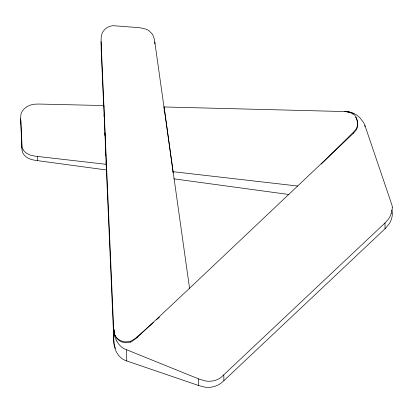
<?xml version="1.0" encoding="UTF-8"?>
<svg xmlns="http://www.w3.org/2000/svg" width="413" height="413" viewBox="0 0 413 413"><rect width="100%" height="100%" fill="white"/><g stroke="black" fill="none" stroke-linecap="round" stroke-linejoin="round"><path stroke-width="0.62" d="M20.784 120.493L21.806 148.427L22.379 151.695A11.063 10.521 -0.9 0 0 24.16 154.983C27.372 158.938 32.663 160.053 37.469 160.631L106.425 169.975L113.828 340.756C113.704 347.514 116.435 354.473 121.974 358.561A15.271 14.522 -0.9 0 0 125.691 360.58L198.519 385.479L204.74 387.115A22.576 21.471 -0.9 0 0 210.114 387.275C215.349 386.909 220.268 384.431 223.892 380.667L385.061 228.735L389.18 223.872A24.63 23.427 -0.9 0 0 391.245 219.644C392.376 216.562 392.789 213.093 391.689 209.933M101.361 44.929L101.226 50.112L103.678 106.683M321.252 164.09L353.678 131.933L356.001 129.15A9.943 9.618 -19.2 0 0 356.811 127.571L356.977 127.132A11.399 11.027 -19.2 0 0 357.441 125.309L357.555 124.411A13.954 13.5 -19.2 0 0 356.114 117.359M116.729 340.942A21.409 20.903 39.9 0 0 121.484 346.935L122.171 347.457A15.002 14.651 39.9 0 0 124.225 348.789L199.273 379.16L205.813 381.023A20.929 20.438 39.9 0 0 209.159 381.261L210.036 381.23A23.768 23.211 39.9 0 0 211.854 381.07A19.597 19.137 39.9 0 0 220.95 377.472L384.973 222.999L388.282 219.303A21.326 20.826 39.9 0 0 390.048 216.376L390.641 215.08A26.091 25.477 39.9 0 0 391.173 213.686M130.203 342.191A13.392 13.077 39.9 0 0 131.742 341.561L136.435 338.149L189.804 288.031L353.347 133.322L356.037 130.276A9.69 9.463 39.9 0 0 356.847 128.701L357.157 127.798A11.394 11.13 39.9 0 0 357.467 126.419L357.612 124.592A14.455 14.114 39.9 0 0 356.14 118.237M130.234 341.314A13.856 12.86 19.1 0 0 131.762 340.715L136.032 337.849L153.342 322.563M156.382 319.874L159.423 317.189M106.425 169.975L103.823 105.558L38.956 104.045L34.677 104.19L31.455 104.773A16.159 15.632 -19.2 0 0 29.08 105.62L28.285 105.996A18.1 17.506 -19.2 0 0 26.313 107.153A15.033 14.543 -19.2 0 0 23.608 109.455L22.271 111.211A11.068 10.707 -19.2 0 0 21.435 112.826A9.984 9.659 -19.2 0 0 20.913 114.478L20.665 118.294L22.08 146.821A11.239 10.872 -19.2 0 0 22.947 149.217M164.152 108.268L164.131 106.962L345.345 111.572L350.332 112.222A9.504 9.194 -19.2 0 1 353.156 113.694L354.85 115.361L356.135 117.349M344.922 111.562L349.357 111.969L353.347 113.208A19.117 18.668 39.9 0 1 356.899 115.196L360.033 117.906L363.574 122.589A14.682 14.336 39.9 0 1 364.916 125.464L391.999 205.184A12.7 12.405 39.9 0 1 392.247 207.29M344.922 111.51L349.109 112.16M22.932 149.227A11.569 11.192 -19.2 0 0 26.54 153.238L30.381 155.138L35.255 156.186L106.337 164.338M172.846 170.388L173.026 171.684L297.763 186.036M173.77 178.829L288.945 194.518M349.527 112.284L350.358 112.579M355.686 117.354L355.923 117.788M115.537 348.458C112.46 342.17 114.37 334.809 113.632 328.123L114.494 335.485A20.583 20.098 39.9 0 0 115.212 337.772L115.872 339.331A25.725 25.121 39.9 0 0 116.703 340.952M189.577 288.429L154.803 41.997L154.126 38.43L152.893 35.193A12.38 11.487 19.1 0 0 151.705 33.386L148.83 30.665A12.891 11.962 19.1 0 0 146.233 29.199L139.749 27.728L113.338 25.694A14.987 13.908 19.1 0 0 111.102 26.024A13.681 12.695 19.1 0 0 104.979 29.235L103.224 31.28A13.046 12.106 19.1 0 0 102.063 33.453L101.154 37.356L101.092 41.641L113.637 328.206L114.406 333.978A12.586 12.292 39.9 0 0 115.346 336.265A12.24 11.951 39.9 0 0 130.183 342.124M164.131 106.962L172.789 169.96M113.637 328.283L114.54 334.076A11.987 11.125 19.1 0 0 115.33 335.79M104.014 114.386L104.122 116.941M104.427 123.972L104.51 125.888M104.814 132.919L104.928 135.474M105.232 142.5L105.372 145.696M105.645 152.087L105.785 155.278M106.064 161.669L106.229 165.505M384.973 222.999L385.061 228.735M364.916 125.464L364.937 126.693M353.327 132.284L353.347 133.322M223.805 374.927L223.892 380.667M198.416 378.824L198.519 385.479M173.026 171.684L173.047 172.964M164.183 110.178L164.204 111.453M154.803 41.997L154.834 43.892M137.23 336.812L137.235 337.4M126.574 349.878L126.745 360.957M103.823 105.558L103.839 106.812M101.092 41.641L101.226 50.112M37.402 156.45L37.469 160.631M21.693 143.27L21.755 147.374M20.686 118.753L20.758 123.389M130.178 341.184A12.018 11.151 19.1 0 1 115.237 335.836M392.304 207.29A18.533 18.1 39.9 0 1 391.132 213.671M350.771 112.754A9.897 9.664 39.9 0 1 353.182 114.293"/></g></svg>
